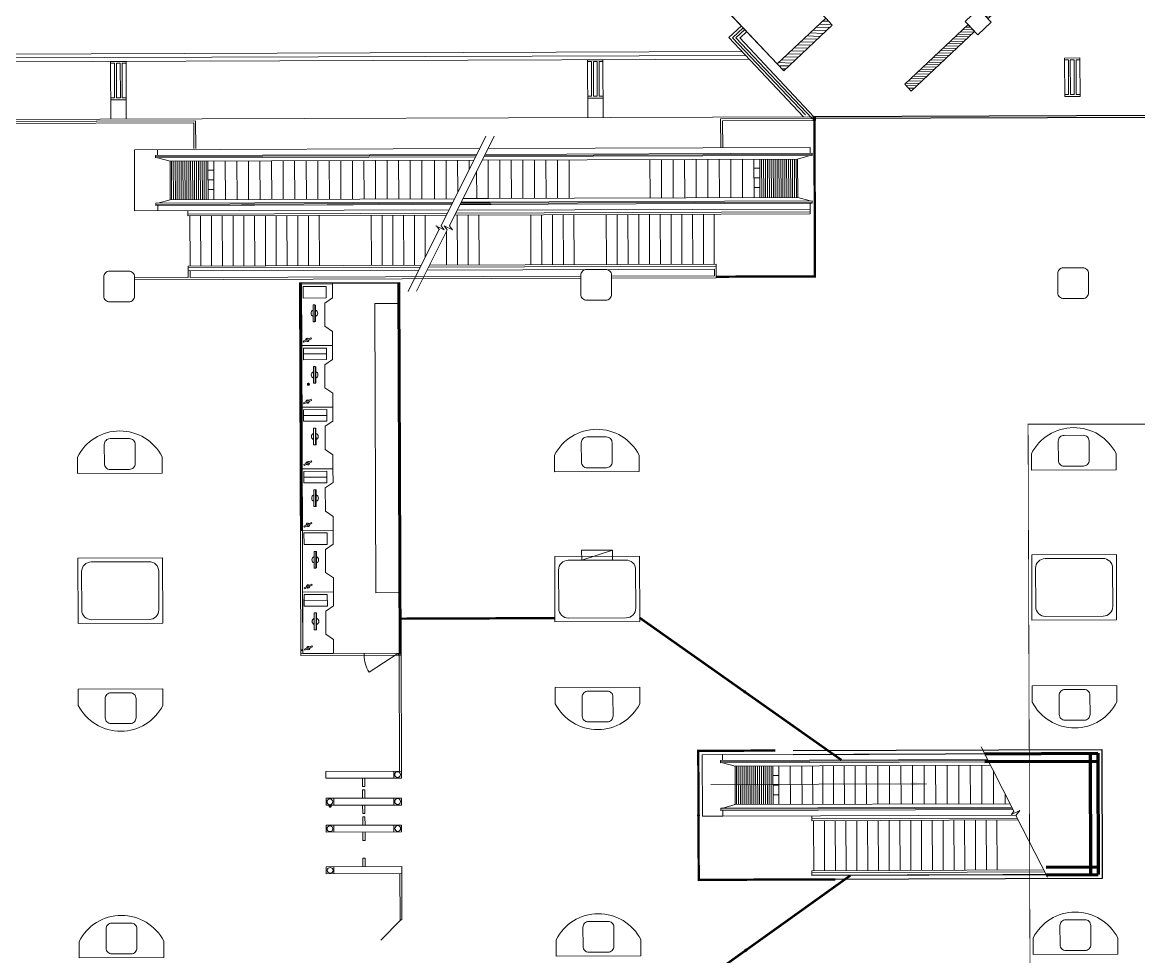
# Model space of a CAD drawing. Header units: millimetres. Extents: x 395197 to 699875, y 745 to 708816.
# Drawn here: x 552239 to 581223, y 568021 to 592284 of the extents above; entities that cross this region are included whole.
import ezdxf

# ---------------------------------------------------------------- set-up
doc = ezdxf.new("R2010")
doc.units = ezdxf.units.MM
for name, pattern in [('DASHDOT', [1, 0.5, -0.25, 0, -0.25]), ('DASHDOT2', [0.5, 0.25, -0.125, 0, -0.125]), ('DOTE', [2.42, 2, -0.2, 0.02, -0.2]), ('HIDDEN', [0.375, 0.25, -0.125])]:
    doc.linetypes.add(name, pattern=pattern)
for name, color, linetype in [('0-修改拆除', 4, 'Continuous'), ('EECOMM', 1, 'DASHDOT2'), ('伸缩缝', 40, 'Continuous')]:
    doc.layers.add(name, color=color, linetype=linetype)
for name, color, linetype, lineweight in [('0-导向定位-悬挂', 30, 'Continuous', 9), ('2', 253, 'Continuous', 9), ('3', 3, 'Continuous', 9), ('4', 4, 'Continuous', 9), ('ARDIM', 4, 'Continuous', 9), ('ARWALL', 7, 'Continuous', 9), ('DIM_LEAD', 3, 'Continuous', 9), ('ESCALATOR', 3, 'Continuous', 9), ('KbhRt主线_右线xl', 3, 'DOTE', 70), ('STAIR', 2, 'Continuous', 9), ('家俱', 4, 'Continuous', 9), ('栏杆', 2, 'Continuous', 5), ('水箱', 16, 'Continuous', 9), ('设备－AFC', 2, 'Continuous', 9)]:
    doc.layers.add(name, color=color, linetype=linetype, lineweight=lineweight)

# ---------------------------------------------------------------- blocks, each defined once
blk = doc.blocks.new('SX1')
at = {"layer": '水箱'}
blk.add_line((0, -130), (800, 130), dxfattribs=at)
blk.add_lwpolyline([(0, -130), (800, -130), (800, 130), (0, 130)], close=True, dxfattribs=at)
blk.add_solid([(0, -130), (800, -130), (800, 130), (0, -130)], dxfattribs=at)
blk = doc.blocks.new('_ARROW')
blk.add_solid([(0, 0), (-1, 0.1), (-1, -0.1)])
blk = doc.blocks.new('A$C68E935BE')
at = {"layer": '0-导向定位-悬挂', "ltscale": 0.01}
h = blk.add_hatch(dxfattribs=at)
h.set_pattern_fill('ANSI31', color=8, scale=500, angle=-85.733)
h.set_pattern_definition([(319.2670144, (-9892.885, 1721218.55), (40.7834225, 47.3599245), [])])
h.paths.add_polyline_path([(2750, 1085), (2732, 1325), (4986, 1493), (5004, 1253)])
h.paths.add_polyline_path([(18, 881), (0, 1121), (2252, 1289), (2270, 1049)])
at = {"layer": '0-导向定位-悬挂'}
for p, q in [((2723, 1441), (2243, 1405)), ((2243, 1405), (2279, 928)), ((2759, 963), (2723, 1441)), ((2279, 928), (2759, 963))]:
    blk.add_line(p, q, dxfattribs=at)
for points in [[(2750, 1085), (2732, 1325), (4986, 1493), (5004, 1253)], [(18, 881), (0, 1121), (2252, 1289), (2270, 1049)]]:
    blk.add_lwpolyline(points, close=True, dxfattribs=at)
blk = doc.blocks.new('换乘通道扶梯1')
at = {"layer": 'STAIR', "linetype": 'ByBlock'}
h = blk.add_hatch(dxfattribs=at)
h.set_pattern_fill('ANSI31', color=256, scale=50, style=0)
h.set_pattern_definition([(45, (2147109.37, -10063351.99), (-56.126601, 56.126601), [])])
h.paths.add_polyline_path([(1989739, -10684054), (1989489, -10684054), (1989489, -10685784), (1989739, -10685784)])
h = blk.add_hatch(dxfattribs=at)
h.set_pattern_fill('ANSI31', color=256, scale=50, style=0)
h.set_pattern_definition([(45, (2165834.37, -10063351.99), (-56.126601, 56.126601), [])])
h.paths.add_polyline_path([(2008464, -10684054), (2008214, -10684054), (2008214, -10685784), (2008464, -10685784)])
at = {"layer": 'STAIR'}
h = blk.add_hatch(color=256, dxfattribs=at)
h.paths.add_polyline_path([(1993109, -10684869, 0.414776), (1993059, -10684919, 0.0086), (1993059, -10684920), (1993109, -10684912)])
h.paths.add_polyline_path([(1993109, -10684869), (1993109, -10684912), (1993157, -10684904, 0.331348)])
h.paths.add_polyline_path([(1993159, -10684919, 0.072383), (1993157, -10684904), (1993109, -10684912), (1993109, -10684969, 0.414776)])
h.paths.add_polyline_path([(1993109, -10684912), (1993059, -10684920, 0.403616), (1993109, -10684969)])
h = blk.add_hatch(color=256, dxfattribs=at)
h.paths.add_polyline_path([(2003014, -10684869, 0.414776), (2002964, -10684919, 0.0086), (2002964, -10684920), (2003014, -10684912)])
h.paths.add_polyline_path([(2003014, -10684869), (2003014, -10684912), (2003062, -10684904, 0.331348)])
h.paths.add_polyline_path([(2003064, -10684919, 0.072383), (2003062, -10684904), (2003014, -10684912), (2003014, -10684969, 0.414776)])
h.paths.add_polyline_path([(2003014, -10684912), (2002964, -10684920, 0.403616), (2003014, -10684969)])
for p, q in [((1989739, -10684054), (2008214, -10684054)), ((1989739, -10685784), (1989739, -10684054)), ((1991739, -10684204), (2006214, -10684204)), ((1991739, -10684304), (1991739, -10684204)), ((1991859, -10684054), (1991859, -10684204)), ((2008214, -10684054), (1997340, -10684054)), ((2006094, -10684054), (2006094, -10684204)), ((2006214, -10684304), (2006214, -10684204)), ((1991739, -10684304), (2006214, -10684304)), ((1991859, -10684304), (1991859, -10684404)), ((1991859, -10684404), (2006094, -10684404)), ((1993109, -10685434), (1993109, -10684404)), ((1993514, -10685434), (1993514, -10684404)), ((1993914, -10685434), (1993914, -10684404)), ((1994314, -10685434), (1994314, -10684404)), ((1994714, -10685434), (1994714, -10684404)), ((1995114, -10685434), (1995114, -10684404)), ((1995514, -10685434), (1995514, -10684404)), ((1995914, -10685434), (1995914, -10684404)), ((1996314, -10685434), (1996314, -10684404)), ((1996714, -10685434), (1996714, -10684404)), ((1997114, -10685434), (1997114, -10684404)), ((1997514, -10685434), (1997514, -10684404)), ((1997914, -10685434), (1997914, -10684404)), ((1998314, -10685434), (1998314, -10684404)), ((1998714, -10685434), (1998714, -10684404)), ((1999114, -10685434), (1999114, -10684404)), ((1999514, -10685434), (1999514, -10684404)), ((1999914, -10685434), (1999914, -10684404)), ((2000314, -10685434), (2000314, -10684404)), ((2000714, -10685434), (2000714, -10684404)), ((2001114, -10685434), (2001114, -10684404)), ((2001514, -10685434), (2001514, -10684404)), ((2001914, -10685434), (2001914, -10684404)), ((2002314, -10685434), (2002314, -10684404)), ((2002714, -10685434), (2002714, -10684404)), ((2003014, -10685434), (2003014, -10684404)), ((2006094, -10684304), (2006094, -10684404)), ((2006214, -10685534), (1991739, -10685534)), ((1991739, -10685634), (1991739, -10685534)), ((2006214, -10685634), (1991739, -10685634)), ((2006094, -10685434), (1991859, -10685434)), ((1991859, -10685434), (1991859, -10685534)), ((1991859, -10685634), (1991859, -10685784)), ((2006094, -10685434), (2006094, -10685534)), ((2006094, -10685634), (2006094, -10685784)), ((2006214, -10685634), (2006214, -10685534)), ((2008214, -10685784), (1989739, -10685784)), ((1997340, -10685784), (2008214, -10685784))]:
    blk.add_line(p, q, dxfattribs=at)
at = {"layer": 'STAIR', "linetype": 'ByBlock'}
for points in [[(1989739, -10684054), (1989739, -10685784), (1989489, -10685784), (1989489, -10684054)], [(2008464, -10684054), (2008464, -10685784), (2008214, -10685784), (2008214, -10684054)]]:
    blk.add_lwpolyline(points, close=True, dxfattribs=at)
at = {"layer": 'STAIR'}
for centre in [(1993109, -10684919), (2003014, -10684919)]:
    blk.add_circle(centre, 50, dxfattribs=at)

msp = doc.modelspace()

# ---------------------------------------------------------------- linework, layer by layer
at = {"layer": '0-修改拆除', "color": 4, "linetype": 'HIDDEN', "ltscale": 4, "const_width": 20, "elevation": 0}
msp.add_lwpolyline([(578352, 581849), (585607, 581849), (585607, 560553), (578427, 560528)], close=True, dxfattribs=at)
at = {"layer": '2', "extrusion": (-3.20448e-06, -4.66173e-05, 1)}
for p, q in [((579303, 590357, 0), (579299, 591307, 0)), ((579703, 590358, 0), (579699, 591308, 0))]:
    msp.add_line(p, q, dxfattribs=at)
at = {"layer": '2', "color": 252, "extrusion": (-3.52896e-06, 4.65939e-05, 1)}
for p, q in [((554537, 589770, 0), (554532, 591220, 0)), ((554937, 589771, 0), (554932, 591221, 0)), ((566920, 589813, 0), (566915, 591263, 0)), ((567320, 589814, 0), (567315, 591264, 0)), ((527971, 589627, 0), (556739, 589728, 0)), ((528021, 589578, 0), (556689, 589677, 0)), ((556689, 589677, 0), (556692, 589011, 0)), ((556739, 589728, 0), (556742, 589011, 0))]:
    msp.add_line(p, q, dxfattribs=at)
at = {"layer": '2', "extrusion": (-3.52896e-06, 4.65939e-05, 1)}
for p, q in [((572805, 589786, 0), (570370, 589778, 0)), ((570370, 589778, 0), (570373, 589029, 0)), ((572805, 589736, 0), (570420, 589728, 0)), ((570420, 589728, 0), (570423, 589029, 0)), ((562082, 572839, 9), (560122, 572833, 9)), ((562082, 572839, 8), (560122, 572833, 8)), ((560122, 572833, 9), (560122, 572653, 9)), ((560122, 572833, 8), (560122, 572653, 8)), ((562082, 572839, 9), (562082, 572659, 9)), ((562082, 572839, 8), (562082, 572659, 8)), ((560122, 572653, 9), (562082, 572659, 9)), ((560122, 572653, 8), (562082, 572659, 8)), ((561072, 572656, 9), (561073, 572436, 9)), ((561132, 572656, 9), (561133, 572436, 9)), ((561133, 572436, 9), (561073, 572436, 9)), ((561074, 572136, 9), (561073, 572356, 9)), ((561133, 572356, 9), (561073, 572356, 9)), ((561134, 572136, 9), (561133, 572356, 9)), ((562084, 572139, 9), (560124, 572133, 9)), ((560124, 572133, 9), (560125, 571953, 9)), ((560125, 571953, 9), (562085, 571959, 9)), ((560324, 572133, 9), (560325, 571953, 9)), ((561075, 571956, 9), (561076, 571736, 9)), ((561135, 571956, 9), (561136, 571736, 9)), ((562084, 572139, 9), (562085, 571959, 9)), ((561136, 571736, 9), (561076, 571736, 9)), ((561077, 571436, 9), (561076, 571656, 9)), ((561136, 571656, 9), (561076, 571656, 9)), ((561137, 571436, 9), (561136, 571656, 9)), ((562087, 571439, 9), (560127, 571433, 9)), ((560127, 571433, 9), (560127, 571253, 9)), ((560327, 571433, 9), (560327, 571253, 9)), ((561887, 571439, 9), (561887, 571259, 9)), ((562087, 571439, 9), (562087, 571259, 9)), ((560127, 571253, 9), (562087, 571259, 9)), ((561077, 571256, 9), (561078, 571036, 9)), ((561138, 571036, 9), (561078, 571036, 9)), ((561137, 571256, 9), (561138, 571036, 9)), ((561080, 570356, 9), (561080, 570576, 9)), ((561140, 570576, 9), (561080, 570576, 9)), ((561140, 570356, 9), (561140, 570576, 9)), ((562090, 570359, 9), (560130, 570353, 9)), ((560130, 570353, 9), (560131, 570173, 9)), ((560131, 570173, 9), (562091, 570179, 9)), ((560330, 570353, 9), (560331, 570173, 9)), ((562090, 570359, 9), (562091, 570179, 9))]:
    msp.add_line(p, q, dxfattribs=at)
at = {"layer": '2', "extrusion": (3.20448e-06, 4.66173e-05, 1)}
for p, q in [((561882, 572839, 9), (561882, 572659, 9)), ((561882, 572839, 8), (561882, 572659, 8)), ((562082, 572839, 9), (562082, 572659, 9)), ((562082, 572839, 8), (562082, 572659, 8)), ((561884, 572139, 9), (561885, 571959, 9)), ((562084, 572139, 9), (562085, 571959, 9))]:
    msp.add_line(p, q, dxfattribs=at)
for centre in [(561982, 572749, 37), (561984, 572049, 37)]:
    msp.add_circle(centre, 75, dxfattribs=at)
at = {"layer": '2', "extrusion": (-3.52896e-06, 4.65939e-05, 1)}
for centre in [(560225, 572043, 33), (560227, 571343, 33), (561987, 571349, 33), (560231, 570263, 33)]:
    msp.add_circle(centre, 75, dxfattribs=at)
at = {"layer": '3', "color": 252, "extrusion": (-3.52896e-06, 4.65939e-05, 1)}
for p, q in [((570927, 591527, 0), (548539, 591449, 0)), ((571021, 591427, 0), (548540, 591349, 0)), ((571115, 591328, 0), (548540, 591249, 0)), ((556539, 587255, 0), (556538, 587395, 0)), ((556593, 585955, 0), (556589, 587255, 0)), ((556873, 585956, 0), (556869, 587256, 0)), ((557153, 585957, 0), (557149, 587257, 0)), ((557433, 585958, 0), (557429, 587258, 0)), ((557713, 585959, 0), (557709, 587259, 0)), ((557993, 585960, 0), (557989, 587260, 0)), ((558273, 585961, 0), (558269, 587261, 0)), ((558553, 585962, 0), (558549, 587262, 0)), ((558833, 585963, 0), (558829, 587263, 0)), ((559113, 585964, 0), (559109, 587264, 0)), ((559393, 585965, 0), (559389, 587265, 0)), ((559673, 585966, 0), (559669, 587266, 0)), ((559953, 585967, 0), (559949, 587267, 0)), ((561303, 585972, 0), (561299, 587272, 0)), ((561303, 585972, 0), (561299, 587272, 0)), ((561583, 585973, 0), (561579, 587273, 0)), ((561863, 585974, 0), (561859, 587274, 0)), ((562143, 585975, 0), (562139, 587275, 0)), ((562423, 585976, 0), (562419, 587276, 0)), ((562702, 586182, 0), (562699, 587277, 0)), ((563536, 585979, 0), (563532, 587279, 0)), ((563816, 585980, 0), (563812, 587280, 0)), ((564096, 585981, 0), (564092, 587281, 0)), ((565446, 585986, 0), (565442, 587286, 0)), ((565726, 585987, 0), (565722, 587287, 0)), ((566006, 585988, 0), (566002, 587288, 0)), ((566286, 585989, 0), (566282, 587289, 0)), ((566566, 585990, 0), (566562, 587290, 0)), ((567406, 585993, 0), (567402, 587293, 0)), ((567686, 585994, 0), (567682, 587294, 0)), ((567966, 585995, 0), (567962, 587295, 0)), ((568246, 585996, 0), (568242, 587296, 0)), ((568526, 585997, 0), (568522, 587297, 0)), ((568806, 585998, 0), (568802, 587298, 0)), ((569086, 585999, 0), (569082, 587299, 0)), ((569366, 586000, 0), (569362, 587300, 0)), ((569646, 586001, 0), (569642, 587301, 0)), ((569926, 586002, 0), (569922, 587302, 0)), ((570206, 586003, 0), (570202, 587303, 0)), ((572698, 587436, 0), (572698, 587311, 0)), ((563256, 585979, 0), (563253, 586855, 0)), ((562600, 585976, 0), (556543, 585955, 0)), ((556544, 585655, 0), (556543, 585955, 0)), ((562575, 585926, 0), (556543, 585905, 0)), ((562537, 585851, 0), (556544, 585830, 0)), ((556594, 585655, 0), (556594, 585830, 0)), ((570207, 585878, 0), (562753, 585852, 0)), ((570257, 585953, 0), (562790, 585927, 0)), ((570256, 586003, 0), (562815, 585977, 0)), ((570207, 585703, 0), (570207, 585878, 0)), ((570207, 585878, 0), (570207, 585703, 0)), ((570257, 585878, 0), (570256, 586003, 0)), ((570257, 585878, 0), (570258, 585653, 0)), ((555153, 585650, 0), (556544, 585655, 0)), ((555153, 585600, 0), (566737, 585641, 0)), ((556594, 585655, 0), (566737, 585691, 0)), ((567537, 585693, 0), (570207, 585703, 0)), ((567537, 585643, 0), (570258, 585653, 0))]:
    msp.add_line(p, q, dxfattribs=at)
at = {"layer": '4', "extrusion": (-3.20448e-06, -4.66173e-05, 1)}
for p, q in [((579299, 591307, 0), (579399, 591307, 0)), ((579403, 590407, 0), (579399, 591307, 0)), ((579449, 591307, 0), (579549, 591308, 0)), ((579453, 590407, 0), (579449, 591307, 0)), ((579553, 590408, 0), (579549, 591308, 0)), ((579599, 591308, 0), (579699, 591308, 0)), ((579603, 590408, 0), (579599, 591308, 0)), ((579303, 590357, 0), (579303, 590407, 0)), ((579303, 590407, 0), (579403, 590407, 0)), ((579303, 590357, 0), (579703, 590358, 0)), ((579453, 590407, 0), (579553, 590408, 0)), ((579603, 590408, 0), (579703, 590408, 0)), ((579703, 590358, 0), (579703, 590408, 0))]:
    msp.add_line(p, q, dxfattribs=at)
at = {"layer": '4', "color": 252, "extrusion": (-3.52896e-06, 4.65939e-05, 1)}
for p, q in [((554632, 591220, 0), (554532, 591220, 0)), ((554635, 590320, 0), (554632, 591220, 0)), ((554782, 591221, 0), (554682, 591220, 0)), ((554685, 590320, 0), (554682, 591220, 0)), ((554785, 590321, 0), (554782, 591221, 0)), ((554932, 591221, 0), (554832, 591221, 0)), ((554835, 590321, 0), (554832, 591221, 0)), ((567015, 591263, 0), (566915, 591263, 0)), ((567018, 590363, 0), (567015, 591263, 0)), ((567165, 591264, 0), (567065, 591264, 0)), ((567068, 590364, 0), (567065, 591264, 0)), ((567168, 590364, 0), (567165, 591264, 0)), ((567315, 591264, 0), (567215, 591264, 0)), ((567218, 590364, 0), (567215, 591264, 0)), ((554535, 590270, 0), (554535, 590320, 0)), ((554635, 590320, 0), (554535, 590320, 0)), ((554935, 590271, 0), (554535, 590270, 0)), ((554785, 590321, 0), (554685, 590320, 0)), ((554935, 590321, 0), (554835, 590321, 0)), ((554935, 590271, 0), (554935, 590321, 0)), ((567018, 590363, 0), (566918, 590363, 0)), ((566919, 590313, 0), (566918, 590363, 0)), ((567319, 590314, 0), (566919, 590313, 0)), ((567168, 590364, 0), (567068, 590364, 0)), ((567318, 590364, 0), (567218, 590364, 0)), ((567319, 590314, 0), (567318, 590364, 0))]:
    msp.add_line(p, q, dxfattribs=at)
at = {"layer": '4', "extrusion": (-3.52896e-06, 4.65939e-05, 1)}
msp.add_line((578453, 576756, 0), (578446, 578456, 0), dxfattribs=at)
at = {"layer": '4', "color": 252, "extrusion": (-3.52896e-06, 4.65939e-05, 1), "elevation": 33}
for points in [[(567315, 591264), (567315, 591314), (566915, 591313), (566915, 591263)], [(554932, 591221), (554931, 591271), (554531, 591270), (554532, 591220)]]:
    msp.add_lwpolyline(points, dxfattribs=at)
at = {"layer": '4', "extrusion": (-3.20448e-06, -4.66173e-05, 1), "elevation": -20}
msp.add_lwpolyline([(579299, 591307), (579299, 591357), (579699, 591358), (579699, 591308)], dxfattribs=at)
at = {"layer": '4', "extrusion": (-3.52896e-06, 4.65939e-05, 1)}
for points, elevation in [([(555878, 578378), (555884, 576678), (553685, 576670), (553678, 578370)], 33), ([(568262, 578421), (568268, 576721), (566069, 576713), (566062, 578413)], 33), ([(580646, 578464), (580652, 576764), (578453, 576756), (578446, 578456)], 25)]:
    msp.add_lwpolyline(points, close=True, dxfattribs=dict(at, elevation=elevation))
at = {"layer": 'ARWALL', "color": 252, "extrusion": (-3.52896e-06, 4.65939e-05, 1)}
for points, elevation in [([(554505, 585023), (555005, 585025, 0.414214), (555155, 585175), (555153, 585675, 0.414214), (555003, 585825), (554503, 585823, 0.414214), (554353, 585673), (554355, 585173, 0.414214)], 33), ([(554505, 585023), (555005, 585025, 0.414214), (555155, 585175), (555153, 585675, 0.414214), (555003, 585825), (554503, 585823, 0.414214), (554353, 585673), (554355, 585173, 0.414214)], 33), ([(566889, 585066), (567389, 585068, 0.414214), (567539, 585218), (567537, 585718, 0.414214), (567386, 585868), (566886, 585866, 0.414214), (566737, 585716), (566739, 585216, 0.414214)], 33), ([(566889, 585066), (567389, 585068, 0.414214), (567539, 585218), (567537, 585718, 0.414214), (567386, 585868), (566886, 585866, 0.414214), (566737, 585716), (566739, 585216, 0.414214)], 33), ([(579273, 585109), (579773, 585111, 0.414214), (579923, 585262), (579921, 585762, 0.414214), (579770, 585911), (579270, 585909, 0.414214), (579121, 585759), (579123, 585259, 0.414214)], 33), ([(579273, 585109), (579773, 585111, 0.414214), (579923, 585262), (579921, 585762, 0.414214), (579770, 585911), (579270, 585909, 0.414214), (579121, 585759), (579123, 585259, 0.414214)], 33), ([(554520, 580673), (555020, 580675, 0.414214), (555170, 580825), (555168, 581325, 0.414214), (555018, 581475), (554518, 581473, 0.414214), (554368, 581323), (554370, 580823, 0.414214)], 33), ([(554520, 580673), (555020, 580675, 0.414214), (555170, 580825), (555168, 581325, 0.414214), (555018, 581475), (554518, 581473, 0.414214), (554368, 581323), (554370, 580823, 0.414214)], 33), ([(566904, 580716), (567404, 580718, 0.414214), (567554, 580868), (567552, 581368, 0.414214), (567402, 581518), (566902, 581516, 0.414214), (566752, 581366), (566754, 580866, 0.414214)], 33), ([(566904, 580716), (567404, 580718, 0.414214), (567554, 580868), (567552, 581368, 0.414214), (567402, 581518), (566902, 581516, 0.414214), (566752, 581366), (566754, 580866, 0.414214)], 33), ([(579288, 580759), (579788, 580761, 0.414214), (579938, 580912), (579936, 581412, 0.414214), (579786, 581561), (579286, 581559, 0.414214), (579136, 581409), (579138, 580909, 0.414214)], 33), ([(579288, 580759), (579788, 580761, 0.414214), (579938, 580912), (579936, 581412, 0.414214), (579786, 581561), (579286, 581559, 0.414214), (579136, 581409), (579138, 580909, 0.414214)], 33), ([(554034, 576771), (555534, 576777, 0.414214), (555783, 577028), (555779, 578028, 0.414214), (555528, 578277), (554028, 578271, 0.414214), (553779, 578020), (553783, 577020, 0.414214), (554034, 576771)], 33), ([(566418, 576814), (567918, 576820, 0.414214), (568167, 577071), (568163, 578071, 0.414214), (567912, 578320), (566412, 578314, 0.414214), (566163, 578063), (566167, 577063, 0.414214), (566418, 576814)], 33), ([(578802, 576857), (580302, 576863, 0.414214), (580551, 577114), (580547, 578114, 0.414214), (580296, 578363), (578796, 578357, 0.414214), (578547, 578106), (578551, 577106, 0.414214), (578802, 576857)], 33), ([(554543, 574073), (555043, 574075, 0.414214), (555193, 574225), (555191, 574725, 0.414214), (555041, 574875), (554541, 574873, 0.414214), (554391, 574723), (554393, 574223, 0.414214)], 33), ([(554543, 574073), (555043, 574075, 0.414214), (555193, 574225), (555191, 574725, 0.414214), (555041, 574875), (554541, 574873, 0.414214), (554391, 574723), (554393, 574223, 0.414214)], 33), ([(566927, 574116), (567427, 574118, 0.414214), (567577, 574268), (567575, 574768, 0.414214), (567425, 574918), (566925, 574916, 0.414214), (566775, 574766), (566777, 574266, 0.414214)], 33), ([(566927, 574116), (567427, 574118, 0.414214), (567577, 574268), (567575, 574768, 0.414214), (567425, 574918), (566925, 574916, 0.414214), (566775, 574766), (566777, 574266, 0.414214)], 33), ([(579311, 574159), (579811, 574161, 0.414214), (579961, 574312), (579959, 574812, 0.414214), (579808, 574961), (579308, 574959, 0.414214), (579159, 574809), (579161, 574309, 0.414214)], 25), ([(579311, 574159), (579811, 574161, 0.414214), (579961, 574312), (579959, 574812, 0.414214), (579808, 574961), (579308, 574959, 0.414214), (579159, 574809), (579161, 574309, 0.414214)], 25), ([(579332, 568179), (579832, 568181, 0.414214), (579982, 568331), (579980, 568831, 0.414214), (579829, 568981), (579329, 568979, 0.414214), (579180, 568828), (579182, 568328, 0.414214)], 25), ([(579332, 568179), (579832, 568181, 0.414214), (579982, 568331), (579980, 568831, 0.414214), (579829, 568981), (579329, 568979, 0.414214), (579180, 568828), (579182, 568328, 0.414214)], 25), ([(554564, 568093), (555064, 568094, 0.414214), (555214, 568245), (555212, 568745, 0.414214), (555061, 568894), (554561, 568893, 0.414214), (554412, 568742), (554414, 568242, 0.414214)], 33), ([(554564, 568093), (555064, 568094, 0.414214), (555214, 568245), (555212, 568745, 0.414214), (555061, 568894), (554561, 568893, 0.414214), (554412, 568742), (554414, 568242, 0.414214)], 33), ([(566948, 568136), (567448, 568138, 0.414214), (567598, 568288), (567596, 568788, 0.414214), (567445, 568938), (566945, 568936, 0.414214), (566796, 568785), (566798, 568285, 0.414214)], 33), ([(566948, 568136), (567448, 568138, 0.414214), (567598, 568288), (567596, 568788, 0.414214), (567445, 568938), (566945, 568936, 0.414214), (566796, 568785), (566798, 568285, 0.414214)], 33)]:
    msp.add_lwpolyline(points, format="xyb", close=True, dxfattribs=dict(at, elevation=elevation))
at = {"layer": 'DIM_LEAD', "linetype": 'ByBlock', "const_width": 40}
for points, elevation in [([(559686, 582885, -1), (559646, 582885, -1)], 0), ([(571018, 574895, -1), (570978, 574895, -1)], 8), ([(560251, 571930, -1), (560211, 571930, -1)], -1), ([(569815, 571691, -1), (569775, 571691, -1)], 0), ([(571042, 568185, -1), (571002, 568185, -1)], 9)]:
    msp.add_lwpolyline(points, format="xyb", close=True, dxfattribs=dict(at, elevation=elevation))
at = {"layer": 'EECOMM', "color": 3, "linetype": 'ByBlock', "elevation": 0}
for points in [[(572256, 573374), (580263, 573402), (580275, 570052), (572740, 570026)], [(572256, 573274), (580164, 573302), (580175, 570152), (572739, 570126)]]:
    msp.add_lwpolyline(points, dxfattribs=at)
at = {"layer": 'ESCALATOR', "extrusion": (-3.52896e-06, 4.65939e-05, 1)}
for p, q in [((563962, 588706, 0), (556074, 588678, 0)), ((564178, 588707, 0), (572369, 588735, 0)), ((571235, 588496, 0), (571385, 588497, 0)), ((571236, 588246, 0), (571386, 588247, 0)), ((571237, 587996, 0), (571387, 587997, 0))]:
    msp.add_line(p, q, dxfattribs=at)
at = {"layer": 'ESCALATOR', "color": 252, "extrusion": (-3.52896e-06, 4.65939e-05, 1)}
for p, q in [((557210, 588447, 0), (557060, 588447, 0)), ((557211, 588197, 0), (557061, 588197, 0)), ((557212, 587947, 0), (557062, 587947, 0))]:
    msp.add_line(p, q, dxfattribs=at)
at = {"layer": 'KbhRt主线_右线xl', "color": 3, "linetype": 'ByBlock', "extrusion": (-3.52896e-06, 4.65939e-05, 1)}
for p, q in [((572805, 589736, 0), (572805, 589834, 0)), ((577225, 573292, 0), (580164, 573302, 0)), ((577225, 573092, 0), (580164, 573102, 0)), ((579964, 573301, 0), (579975, 570151, 0)), ((580164, 573302, 0), (580175, 570152, 0)), ((578821, 570347, 0), (580174, 570352, 0)), ((578822, 570147, 0), (580175, 570152, 0))]:
    msp.add_line(p, q, dxfattribs=at)
at = {"layer": 'KbhRt主线_右线xl', "color": 6, "linetype": 'DASHDOT', "extrusion": (-3.52896e-06, 4.65939e-05, 1), "const_width": 60}
for points, elevation in [([(572805, 589736), (572819, 585687), (570258, 585678)], 23), ([(562068, 576798), (566068, 576813)], 33), ([(568267, 576821), (573505, 573128)], 33), ([(571789, 573373), (569789, 573366), (569801, 570016), (573350, 570028)], 24), ([(568304, 566240), (573739, 570130)], 33)]:
    msp.add_lwpolyline(points, dxfattribs=dict(at, elevation=elevation))
at = {"layer": 'STAIR', "color": 252, "extrusion": (-3.52896e-06, 4.65939e-05, 1)}
for p, q in [((572805, 589834, 0), (542357, 589728, 0)), ((564273, 589329, 0), (563110, 586999, 0)), ((564489, 589330, 0), (563326, 587000, 0)), ((555149, 588975, 0), (564112, 589006, 0)), ((555149, 588975, 0), (555155, 587390, 0)), ((555750, 588826, 0), (555749, 588977, 0)), ((572692, 589036, 0), (564328, 589007, 0)), ((572693, 588885, 0), (572692, 589036, 0)), ((555700, 588826, 0), (564037, 588855, 0)), ((555700, 588766, 0), (555700, 588826, 0)), ((555700, 588796, 0), (564022, 588825, 0)), ((555700, 588766, 0), (564007, 588795, 0)), ((555750, 588766, 0), (556074, 588678, 0)), ((556078, 587678, 0), (556074, 588678, 0)), ((556113, 587679, 0), (556109, 588679, 0)), ((556163, 587679, 0), (556159, 588679, 0)), ((556213, 587679, 0), (556209, 588679, 0)), ((556263, 587679, 0), (556259, 588679, 0)), ((556313, 587679, 0), (556309, 588679, 0)), ((556363, 587679, 0), (556359, 588679, 0)), ((556413, 587680, 0), (556409, 588680, 0)), ((556463, 587680, 0), (556459, 588680, 0)), ((556513, 587680, 0), (556509, 588680, 0)), ((556563, 587680, 0), (556559, 588680, 0)), ((556613, 587680, 0), (556609, 588680, 0)), ((556663, 587680, 0), (556659, 588680, 0)), ((556713, 587681, 0), (556709, 588681, 0)), ((556763, 587681, 0), (556759, 588681, 0)), ((556813, 587681, 0), (556809, 588681, 0)), ((556863, 587681, 0), (556859, 588681, 0)), ((556913, 587681, 0), (556909, 588681, 0)), ((556963, 587682, 0), (556959, 588682, 0)), ((557013, 587682, 0), (557009, 588682, 0)), ((557063, 587682, 0), (557059, 588682, 0)), ((557213, 587682, 0), (557209, 588682, 0)), ((557513, 587683, 0), (557509, 588683, 0)), ((557813, 587685, 0), (557809, 588684, 0)), ((558113, 587686, 0), (558109, 588686, 0)), ((558413, 587687, 0), (558409, 588687, 0)), ((558713, 587688, 0), (558709, 588688, 0)), ((559013, 587689, 0), (559009, 588689, 0)), ((559313, 587690, 0), (559309, 588690, 0)), ((559613, 587691, 0), (559609, 588691, 0)), ((559912, 587692, 0), (559909, 588692, 0)), ((560212, 587693, 0), (560209, 588693, 0)), ((560512, 587694, 0), (560509, 588694, 0)), ((560812, 587695, 0), (560809, 588695, 0)), ((561112, 587696, 0), (561109, 588696, 0)), ((561412, 587697, 0), (561409, 588697, 0)), ((561712, 587698, 0), (561709, 588698, 0)), ((562012, 587699, 0), (562009, 588699, 0)), ((562312, 587700, 0), (562309, 588700, 0)), ((562612, 587701, 0), (562609, 588701, 0)), ((562944, 587702, 0), (562941, 588702, 0)), ((563244, 587703, 0), (563241, 588703, 0)), ((563544, 587868, 0), (563541, 588704, 0)), ((563842, 588465, 0), (563841, 588705, 0)), ((572743, 588826, 0), (564222, 588796, 0)), ((572743, 588856, 0), (564237, 588826, 0)), ((572743, 588886, 0), (564252, 588856, 0)), ((564338, 587707, 0), (564334, 588707, 0)), ((564638, 587708, 0), (564634, 588708, 0)), ((564938, 587709, 0), (564934, 588709, 0)), ((565238, 587710, 0), (565234, 588710, 0)), ((565538, 587711, 0), (565534, 588711, 0)), ((565838, 587712, 0), (565834, 588712, 0)), ((566138, 587713, 0), (566134, 588713, 0)), ((566438, 587715, 0), (566434, 588715, 0)), ((568538, 587722, 0), (568534, 588722, 0)), ((568838, 587723, 0), (568834, 588723, 0)), ((569138, 587724, 0), (569134, 588724, 0)), ((569438, 587725, 0), (569434, 588725, 0)), ((569738, 587726, 0), (569734, 588726, 0)), ((570038, 587727, 0), (570034, 588727, 0)), ((570338, 587728, 0), (570334, 588728, 0)), ((570638, 587729, 0), (570634, 588729, 0)), ((570938, 587730, 0), (570934, 588730, 0)), ((571238, 587731, 0), (571234, 588731, 0)), ((571388, 587732, 0), (571384, 588732, 0)), ((571438, 587732, 0), (571434, 588732, 0)), ((571488, 587732, 0), (571484, 588732, 0)), ((571538, 587732, 0), (571534, 588732, 0)), ((571588, 587732, 0), (571584, 588732, 0)), ((571638, 587733, 0), (571634, 588733, 0)), ((571688, 587733, 0), (571684, 588733, 0)), ((571738, 587733, 0), (571734, 588733, 0)), ((571788, 587733, 0), (571784, 588733, 0)), ((571838, 587733, 0), (571834, 588733, 0)), ((571888, 587733, 0), (571884, 588733, 0)), ((571938, 587734, 0), (571934, 588734, 0)), ((571988, 587734, 0), (571984, 588734, 0)), ((572038, 587734, 0), (572034, 588734, 0)), ((572088, 587734, 0), (572084, 588734, 0)), ((572138, 587734, 0), (572134, 588734, 0)), ((572188, 587735, 0), (572184, 588735, 0)), ((572238, 587735, 0), (572234, 588735, 0)), ((572288, 587735, 0), (572284, 588735, 0)), ((572338, 587735, 0), (572334, 588735, 0)), ((572693, 588825, 0), (572369, 588735, 0)), ((572373, 587735, 0), (572369, 588735, 0)), ((572743, 588826, 0), (572743, 588886, 0)), ((564038, 587706, 0), (564035, 588422, 0)), ((555704, 587587, 0), (563417, 587614, 0)), ((555704, 587527, 0), (555704, 587587, 0)), ((555704, 587557, 0), (563402, 587584, 0)), ((555704, 587527, 0), (563387, 587554, 0)), ((562375, 587550, 0), (555704, 587527, 0)), ((555754, 587587, 0), (556078, 587678, 0)), ((555755, 587392, 0), (555754, 587527, 0)), ((563462, 587704, 0), (556078, 587678, 0)), ((572747, 587586, 0), (563603, 587555, 0)), ((563603, 587555, 0), (564416, 587557, 0)), ((572747, 587616, 0), (563618, 587585, 0)), ((563618, 587585, 0), (564401, 587587, 0)), ((572747, 587646, 0), (563633, 587615, 0)), ((563633, 587615, 0), (564386, 587617, 0)), ((563678, 587705, 0), (572373, 587735, 0)), ((564340, 587707, 0), (563678, 587705, 0)), ((572697, 587646, 0), (572373, 587735, 0)), ((572698, 587436, 0), (572697, 587586, 0)), ((572747, 587586, 0), (572747, 587646, 0)), ((563320, 587419, 0), (555155, 587390, 0)), ((563275, 587329, 0), (556538, 587305, 0)), ((563250, 587278, 0), (556539, 587255, 0)), ((572698, 587311, 0), (563465, 587279, 0)), ((572698, 587361, 0), (563490, 587329, 0)), ((572698, 587436, 0), (563528, 587404, 0)), ((563191, 586892, 0), (562976, 586999, 0)), ((562993, 586999, 0), (563073, 586892, 0)), ((563110, 586999, 0), (563191, 586892, 0)), ((563192, 587000, 0), (563272, 586893, 0)), ((563406, 586893, 0), (563192, 587000, 0)), ((563326, 587000, 0), (563406, 586893, 0)), ((563057, 586892, 0), (562261, 585298, 0)), ((563272, 586893, 0), (562477, 585299, 0)), ((577984, 571796, 0), (577133, 573472, 0)), ((570419, 573268, 0), (569889, 573266, 0)), ((569895, 571666, 0), (569889, 573266, 0)), ((570370, 573117, 0), (577301, 573141, 0)), ((570370, 573057, 0), (570370, 573117, 0)), ((570370, 573087, 0), (577316, 573111, 0)), ((570370, 573057, 0), (577332, 573081, 0)), ((577225, 573292, 0), (570419, 573268, 0)), ((570420, 573117, 0), (570419, 573268, 0)), ((570420, 573057, 0), (570744, 572969, 0)), ((577377, 572992, 0), (570724, 572969, 0)), ((570748, 571969, 0), (570744, 572969, 0)), ((570783, 571969, 0), (570779, 572969, 0)), ((570833, 571969, 0), (570829, 572969, 0)), ((570883, 571970, 0), (570879, 572970, 0)), ((570933, 571970, 0), (570929, 572970, 0)), ((570983, 571970, 0), (570979, 572970, 0)), ((571033, 571970, 0), (571029, 572970, 0)), ((571083, 571970, 0), (571079, 572970, 0)), ((571133, 571970, 0), (571129, 572970, 0)), ((571183, 571971, 0), (571179, 572971, 0)), ((571233, 571971, 0), (571229, 572971, 0)), ((571283, 571971, 0), (571279, 572971, 0)), ((571333, 571971, 0), (571329, 572971, 0)), ((571383, 571971, 0), (571379, 572971, 0)), ((571433, 571971, 0), (571429, 572971, 0)), ((571483, 571972, 0), (571479, 572972, 0)), ((571533, 571972, 0), (571529, 572972, 0)), ((571583, 571972, 0), (571579, 572972, 0)), ((571633, 571972, 0), (571629, 572972, 0)), ((571683, 571972, 0), (571679, 572972, 0)), ((571733, 571973, 0), (571729, 572973, 0)), ((571883, 571973, 0), (571879, 572973, 0)), ((572183, 571974, 0), (572179, 572974, 0)), ((572483, 571975, 0), (572479, 572975, 0)), ((572763, 571976, 0), (572759, 572976, 0)), ((573023, 571977, 0), (573019, 572977, 0)), ((573303, 571978, 0), (573299, 572978, 0)), ((573583, 571979, 0), (573579, 572979, 0)), ((573863, 571980, 0), (573859, 572980, 0)), ((574155, 571981, 0), (574152, 572981, 0)), ((574455, 571982, 0), (574452, 572982, 0)), ((574755, 571983, 0), (574752, 572983, 0)), ((575055, 571984, 0), (575052, 572984, 0)), ((575355, 571985, 0), (575352, 572985, 0)), ((575655, 571986, 0), (575652, 572986, 0)), ((575955, 571987, 0), (575952, 572987, 0)), ((576255, 571988, 0), (576252, 572988, 0)), ((576555, 571989, 0), (576552, 572989, 0)), ((576855, 571990, 0), (576852, 572990, 0)), ((577155, 571991, 0), (577152, 572991, 0)), ((577455, 571992, 0), (577452, 572843, 0)), ((571880, 572723, 0), (571730, 572723, 0)), ((571881, 572473, 0), (571731, 572473, 0)), ((571882, 572223, 0), (571732, 572223, 0)), ((577755, 571993, 0), (577754, 572249, 0)), ((570374, 571878, 0), (577929, 571904, 0)), ((570374, 571818, 0), (570374, 571878, 0)), ((570374, 571848, 0), (577945, 571874, 0)), ((570424, 571878, 0), (570748, 571969, 0)), ((577884, 571994, 0), (570728, 571969, 0)), ((570425, 571668, 0), (569895, 571666, 0)), ((570374, 571818, 0), (577960, 571844, 0)), ((570425, 571668, 0), (570424, 571818, 0)), ((578042, 571694, 0), (570425, 571668, 0)), ((572734, 571551, 0), (572734, 571676, 0)), ((578074, 571620, 0), (572734, 571601, 0)), ((578136, 571821, 0), (577922, 571712, 0)), ((577922, 571712, 0), (577984, 571796, 0)), ((578038, 571689, 0), (578136, 571821, 0)), ((578852, 570088, 0), (578038, 571689, 0)), ((578099, 571570, 0), (572734, 571551, 0)), ((572789, 570251, 0), (572784, 571551, 0)), ((573069, 570252, 0), (573064, 571552, 0)), ((573349, 570253, 0), (573344, 571553, 0)), ((573629, 570254, 0), (573624, 571554, 0)), ((573909, 570255, 0), (573904, 571555, 0)), ((574189, 570256, 0), (574184, 571556, 0)), ((574469, 570257, 0), (574464, 571557, 0)), ((574749, 570258, 0), (574744, 571558, 0)), ((575029, 570259, 0), (575024, 571559, 0)), ((575309, 570260, 0), (575304, 571560, 0)), ((575589, 570261, 0), (575584, 571561, 0)), ((575869, 570262, 0), (575864, 571562, 0)), ((576149, 570263, 0), (576144, 571563, 0)), ((576429, 570264, 0), (576424, 571564, 0)), ((576709, 570265, 0), (576704, 571565, 0)), ((576989, 570266, 0), (576984, 571566, 0)), ((577269, 570267, 0), (577264, 571567, 0)), ((577549, 570268, 0), (577544, 571568, 0)), ((572739, 570251, 0), (578758, 570272, 0)), ((572739, 570126, 0), (572739, 570251, 0)), ((572739, 570201, 0), (578784, 570222, 0)), ((572739, 570126, 0), (578822, 570147, 0))]:
    msp.add_line(p, q, dxfattribs=at)
at = {"layer": 'STAIR', "color": 4, "extrusion": (-3.52896e-06, 4.65939e-05, 1)}
for p, q in [((499071, 589527, 0), (556689, 589727, 0)), ((499131, 589477, 0), (556689, 589677, 0))]:
    msp.add_line(p, q, dxfattribs=at)
at = {"layer": 'STAIR'}
for points, elevation in [([(570582, 591886), (570910, 592195)], -365), ([(570582, 591886), (572519, 589833)], 0), ([(570681, 591883), (570958, 592144)], -365), ([(570681, 591883), (572570, 589881)], 0), ([(570766, 591880), (570999, 592100)], -365), ([(570766, 591880), (572743, 589785)], 0), ([(570865, 591877), (571047, 592049)], -365), ([(570865, 591878), (572793, 589834)], 0)]:
    msp.add_lwpolyline(points, dxfattribs=dict(at, elevation=elevation))
at = {"layer": 'STAIR', "color": 252, "extrusion": (-3.52896e-06, 4.65939e-05, 1), "elevation": 33, "flags": 128}
msp.add_lwpolyline([(575719, 572512), (570112, 572493)], dxfattribs=at)
at = {"layer": '伸缩缝'}
for p, q in [((585704, 589878, -3), (572805, 589834, 0)), ((585705, 589828, -3), (572805, 589784, 0))]:
    msp.add_line(p, q, dxfattribs=at)
at = {"layer": '家俱', "extrusion": (-3.52896e-06, 4.65939e-05, 1)}
for points, elevation in [([(566053, 581038), (566055, 580613), (568254, 580621), (568253, 581045, 0.613639)], 33), ([(578437, 581081), (578439, 580656), (580638, 580664), (580636, 581088, 0.613639)], 33), ([(553669, 580995), (553671, 580570), (555870, 580578), (555869, 581002, 0.613639)], 33), ([(580659, 574640), (580657, 575064), (578458, 575056), (578460, 574632, 0.613639)], 25), ([(555891, 574553), (555890, 574978), (553690, 574970), (553692, 574546, 0.613639)], 33), ([(568275, 574596), (568274, 575021), (566074, 575013), (566076, 574589, 0.613639)], 33), ([(555912, 568422), (555914, 567997), (553715, 567990), (553713, 568414, -0.613639)], 33), ([(568296, 568465), (568298, 568040), (566099, 568033), (566097, 568457, -0.613639)], 33), ([(580680, 568508), (580682, 568084), (578482, 568076), (578481, 568500, -0.613639)], 25)]:
    msp.add_lwpolyline(points, format="xyb", close=True, dxfattribs=dict(at, elevation=elevation))
at = {"layer": '栏杆', "elevation": 9}
for points in [[(562021, 575849), (562032, 572839)], [(562071, 575849), (562082, 572839)], [(562041, 570179), (562045, 568979)], [(562091, 570179), (562095, 568979)], [(562070, 568979), (561543, 568446)], [(562045, 568979), (562095, 568979)]]:
    msp.add_lwpolyline(points, dxfattribs=at)
at = {"layer": '设备－AFC', "color": 1, "extrusion": (-3.23955e-07, 9.32111e-05, 1)}
for p, q in [((559438, 585515, 0), (562038, 585524, 0)), ((559438, 585490, 0), (561988, 585499, 0)), ((559510, 579090, 0), (559460, 579090, 0))]:
    msp.add_line(p, q, dxfattribs=at)
at = {"layer": '设备－AFC', "color": 1, "extrusion": (-3.28141e-07, 9.03363e-05, 1)}
for p, q in [((559438, 585515, 0), (559471, 575840, 1)), ((559482, 579090, 0), (559460, 585515, 0)), ((559488, 579090, 0), (559466, 585515, 0)), ((562021, 575871, 1), (561988, 585524, 0)), ((562043, 575871, 1), (562010, 585524, 0)), ((562049, 575871, 1), (562016, 585524, 0)), ((562071, 575849, 1), (562038, 585524, 0)), ((559438, 585410, 0), (559488, 585410, 0)), ((559438, 585390, 0), (559488, 585390, 0)), ((559791, 584946, 0), (559836, 584946, 0)), ((559792, 584510, 0), (559791, 584946, 0)), ((559836, 584946, 0), (559852, 584941, 0)), ((559836, 584946, 0), (559837, 584510, 0)), ((559852, 584941, 0), (559853, 584515, 0)), ((559837, 584510, 0), (559792, 584510, 0)), ((559837, 584510, 0), (559853, 584515, 0)), ((559493, 583940, 0), (559521, 575990, 1)), ((560136, 583676, 0), (559536, 583674, 0)), ((559796, 583346, 0), (559841, 583346, 0)), ((559798, 582910, 0), (559796, 583346, 0)), ((559841, 583346, 0), (559857, 583341, 0)), ((559841, 583346, 0), (559843, 582910, 0)), ((559857, 583341, 0), (559859, 582915, 0)), ((559843, 582910, 0), (559798, 582910, 0)), ((559843, 582910, 0), (559859, 582915, 0)), ((560142, 582076, 0), (559542, 582074, 0)), ((559802, 581746, 0), (559847, 581746, 0)), ((559803, 581310, 0), (559802, 581746, 0)), ((559847, 581746, 0), (559863, 581741, 0)), ((559847, 581746, 0), (559848, 581310, 0)), ((559863, 581741, 0), (559864, 581315, 0)), ((559848, 581310, 0), (559803, 581310, 0)), ((559848, 581310, 0), (559864, 581315, 0)), ((560147, 580476, 0), (559547, 580474, 0)), ((559807, 580146, 0), (559852, 580146, 0)), ((559809, 579710, 0), (559807, 580146, 0)), ((559852, 580146, 0), (559868, 580141, 0)), ((559852, 580146, 0), (559854, 579710, 0)), ((559868, 580141, 0), (559870, 579715, 0)), ((559854, 579710, 0), (559809, 579710, 0)), ((559854, 579710, 0), (559870, 579715, 0)), ((559813, 578546, 0), (559858, 578546, 0)), ((559814, 578110, 0), (559813, 578546, 0)), ((559858, 578546, 0), (559874, 578541, 0)), ((559858, 578546, 0), (559860, 578110, 0)), ((559874, 578541, 0), (559876, 578115, 0)), ((559860, 578110, 0), (559814, 578110, 0)), ((559860, 578110, 0), (559876, 578115, 0)), ((560159, 577276, 0), (559559, 577274, 0)), ((559818, 576946, 1), (559864, 576946, 1)), ((559820, 576510, 1), (559818, 576946, 1)), ((559864, 576946, 1), (559880, 576941, 1)), ((559864, 576946, 1), (559865, 576510, 1)), ((559880, 576941, 1), (559881, 576515, 1)), ((559865, 576510, 1), (559820, 576510, 1)), ((559865, 576510, 1), (559881, 576515, 1)), ((559471, 575990, 1), (559521, 575990, 1)), ((559471, 575970, 1), (559521, 575970, 1)), ((559471, 575890, 1), (562021, 575899, 1)), ((559471, 575840, 1), (562071, 575849, 1))]:
    msp.add_line(p, q, dxfattribs=at)
at = {"layer": '设备－AFC', "color": 1, "extrusion": (-3.48124e-07, 9.60858e-05, 1)}
for p, q in [((561111, 575896, 1), (561111, 575846, 1)), ((561111, 575846, 1), (561111, 575796, 1)), ((561986, 575893, 1), (561242, 575411, 1)), ((562011, 575849, 1), (561986, 575893, 1)), ((562011, 575849, 1), (561986, 575893, 1))]:
    msp.add_line(p, q, dxfattribs=at)
at = {"layer": '设备－AFC', "color": 1, "extrusion": (-3.28141e-07, 9.03363e-05, 1), "elevation": 52}
msp.add_lwpolyline([(560288, 585518), (560288, 585493), (559488, 585490), (559488, 585515)], dxfattribs=at)
for points in [[(559488, 585490), (560288, 585493), (560289, 585131), (560089, 584992), (560092, 584393), (560292, 584255), (560293, 583893), (559493, 583890)], [(559531, 585123), (559530, 585423), (560130, 585426), (560131, 585126)], [(559546, 583976), (559533, 584003), (559731, 584095), (559744, 584067)], [(559493, 583890), (560293, 583893), (560295, 583531), (560095, 583393), (560097, 582793), (560298, 582655), (560299, 582293), (559499, 582290)], [(559537, 583524), (559536, 583823), (560136, 583826), (560137, 583526)], [(559551, 582376), (559538, 582403), (559737, 582495), (559749, 582467)], [(559499, 582290), (560299, 582293), (560300, 581931), (560101, 581793), (560103, 581193), (560303, 581055), (560304, 580693), (559504, 580690)], [(559542, 581924), (559541, 582224), (560141, 582226), (560142, 581926)], [(559557, 580776), (559544, 580803), (559742, 580895), (559755, 580867)], [(559504, 580690), (560304, 580693), (560306, 580331), (560106, 580193), (560108, 579593), (560309, 579455), (560310, 579093), (559510, 579090)], [(559548, 580324), (559547, 580624), (560147, 580626), (560148, 580326)], [(559562, 579176), (559550, 579203), (559748, 579295), (559760, 579267)], [(559510, 579090), (560310, 579093), (560311, 578731), (560112, 578593), (560114, 577993), (560314, 577855), (560315, 577493), (559515, 577490)], [(559553, 578724), (559552, 579024), (560152, 579026), (560153, 578726)], [(559568, 577576), (559555, 577603), (559753, 577695), (559766, 577667)], [(559515, 577490), (560315, 577493), (560317, 577131), (560117, 576993), (560119, 576393), (560320, 576255), (560321, 575893), (559521, 575890)], [(559559, 577124), (559558, 577424), (560158, 577426), (560159, 577126)], [(559574, 575976), (559561, 576003), (559759, 576095), (559772, 576067)]]:
    msp.add_lwpolyline(points, close=True, dxfattribs=at)
at = {"layer": '设备－AFC', "color": 1, "extrusion": (-3.23955e-07, 9.32111e-05, 1), "elevation": 54}
for points in [[(561389, 584979), (561989, 584981)], [(561416, 577472), (561389, 584979)], [(562021, 575871), (561993, 583899)], [(561416, 577472), (562016, 577474)]]:
    msp.add_lwpolyline(points, dxfattribs=at)
at = {"layer": '设备－AFC', "color": 1, "extrusion": (-3.28141e-07, 9.03363e-05, 1)}
for centre, radius, start, end in [((559822, 584728, 52), 87.5, 110.653, 249.7453), ((559822, 584728, 52), 87.5, 290.653, 69.7453), ((559638, 584035, 52), 43.8, 45.2174, 184.3096), ((559638, 584035, 52), 43.8, 225.2174, 4.3096), ((559828, 583128, 52), 87.5, 110.653, 249.7453), ((559828, 583128, 52), 87.5, 290.653, 69.7453), ((559644, 582435, 52), 43.8, 45.2174, 184.3096), ((559644, 582435, 52), 43.8, 225.2174, 4.3096), ((559833, 581528, 52), 87.5, 110.653, 249.7453), ((559833, 581528, 52), 87.5, 290.653, 69.7453), ((559649, 580835, 52), 43.8, 45.2174, 184.3096), ((559649, 580835, 52), 43.8, 225.2174, 4.3096), ((559839, 579928, 52), 87.5, 110.653, 249.7453), ((559839, 579928, 52), 87.5, 290.653, 69.7453), ((559655, 579235, 52), 43.8, 45.2174, 184.3096), ((559655, 579235, 52), 43.8, 225.2174, 4.3096), ((559844, 578328, 52), 87.5, 110.653, 249.7453), ((559844, 578328, 52), 87.5, 290.653, 69.7453), ((559661, 577635, 52), 43.8, 45.2174, 184.3096), ((559661, 577635, 52), 43.8, 225.2174, 4.3096), ((559850, 576728, 52), 87.5, 110.653, 249.7453), ((559850, 576728, 52), 87.5, 290.653, 69.7453), ((559666, 576035, 52), 43.8, 45.2174, 184.3096), ((559666, 576035, 52), 43.8, 225.2174, 4.3096)]:
    msp.add_arc(centre, radius, start, end, dxfattribs=at)
at = {"layer": '设备－AFC', "color": 1, "extrusion": (-3.48124e-07, 9.60858e-05, 1)}
msp.add_arc((561911, 575850, 56), 800, 180.1973, 213.2263, dxfattribs=at)

# ---------------------------------------------------------------- block references
at = {"layer": '0-导向定位-悬挂', "color": 3, "linetype": 'ByBlock', "rotation": 39.0657295473355}
msp.add_blockref('A$C68E935BE', (575861, 589804, 0), dxfattribs=at)
at = {"layer": 'ARDIM', "extrusion": (-3.52896e-06, 4.65939e-05, 1), "rotation": 0.1994535302377785}
msp.add_blockref('SX1', (566762, 578446, -39), dxfattribs=at)
at = {"layer": 'KbhRt主线_右线xl', "color": 3, "linetype": 'ByBlock', "rotation": 313.3327439434458}
msp.add_blockref('换乘通道扶梯1', (6966367, 9384895, 0), dxfattribs=at)
at = {"layer": 'STAIR', "color": 252, "extrusion": (3.5295e-06, -4.65939e-05, -1), "xscale": 399.9999999997685, "yscale": 399.9999999997685, "zscale": -400.0000000000002, "rotation": 179.8005464697605}
msp.add_blockref('_ARROW', (-575719, 572512, -33), dxfattribs=at)

doc.saveas('drawing.dxf')
